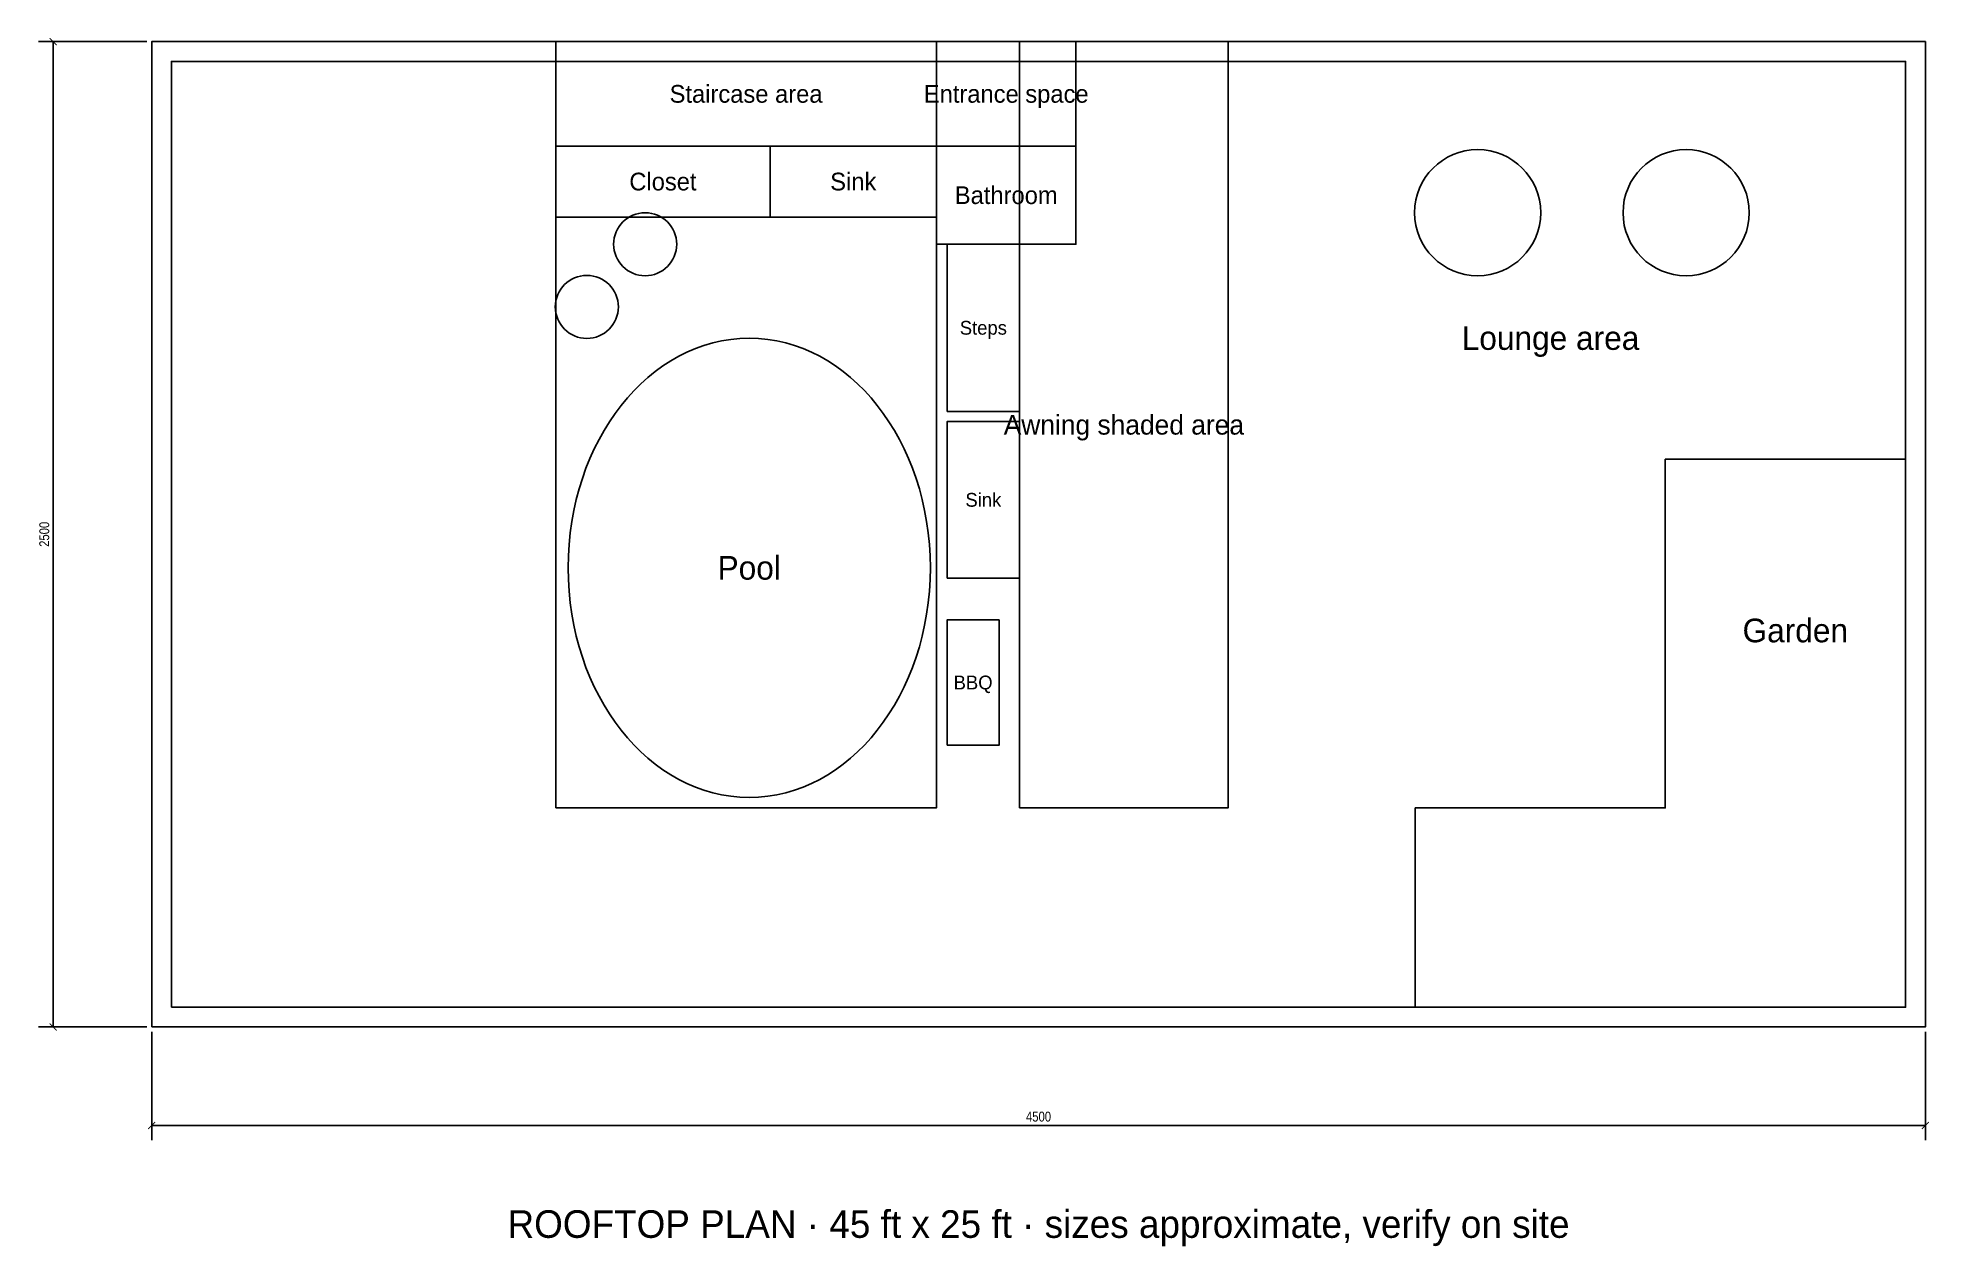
# Model space of a CAD drawing. Header units: feet. Extents: x -2.9 to 45.1, y -5.6 to 25.1.
import ezdxf
from ezdxf.enums import TextEntityAlignment as Align

# ---------------------------------------------------------------- set-up
doc = ezdxf.new("R2010")
doc.units = ezdxf.units.FT
for name, color, linetype in [('AWNING', 30, 'Continuous'), ('DIMS', 2, 'Continuous'), ('GARDEN', 3, 'Continuous'), ('LOUNGE', 8, 'Continuous'), ('PARAPET', 7, 'Continuous'), ('POOL', 5, 'Continuous'), ('ROOMS', 1, 'Continuous'), ('SERVICE', 3, 'Continuous'), ('TEXT', 7, 'Continuous')]:
    doc.layers.add(name, color=color, linetype=linetype)
doc.styles.add('OpenSansCondensed-Light', font='OpenSansCondensed-Light.ttf')
doc.dimstyles.new('EZDXF', dxfattribs={"dimtxt": 0.25, "dimasz": 0.175, "dimexe": 0.375, "dimexo": 0.125, "dimgap": 0.1, "dimtad": 1, "dimlfac": 100, "dimzin": 12, "dimdsep": 46, "dimtxsty": 'OpenSansCondensed-Light', "dimblk": 'ARCHTICK', "dimcen": 2.5, "dimazin": 3, "dimtfac": 0.5, "dimtmove": 2, "dimatfit": 3})

# ---------------------------------------------------------------- blocks, each defined once
blk = doc.blocks.new('_ARCHTICK')
at = {"color": 0, "linetype": 'BYBLOCK', "const_width": 0.15}
blk.add_lwpolyline([(-0.5, -0.5), (0.5, 0.5)], dxfattribs=at)

msp = doc.modelspace()

# ---------------------------------------------------------------- linework, layer by layer
at = {"layer": 'AWNING'}
msp.add_lwpolyline([(22.02, 5.56), (27.31, 5.56), (27.31, 25), (22.02, 25)], close=True, dxfattribs=at)
at = {"layer": 'GARDEN'}
msp.add_lwpolyline([(38.4, 14.41), (44.5, 14.41), (44.5, 0.5), (32.06, 0.5), (32.06, 5.56), (38.4, 5.56)], close=True, dxfattribs=at)
at = {"layer": 'LOUNGE'}
for centre in [(33.64, 20.66), (38.93, 20.66)]:
    msp.add_circle(centre, 1.6, dxfattribs=at)
at = {"layer": 'PARAPET'}
for points in [[(0, 0), (45, 0), (45, 25), (0, 25)], [(0.5, 0.5), (44.5, 0.5), (44.5, 24.5), (0.5, 24.5)]]:
    msp.add_lwpolyline(points, close=True, dxfattribs=at)
at = {"layer": 'POOL'}
msp.add_lwpolyline([(10.25, 5.56), (19.91, 5.56), (19.91, 20.55), (10.25, 20.55)], close=True, dxfattribs=at)
for centre in [(12.52, 19.86), (11.04, 18.27)]:
    msp.add_circle(centre, 0.8, dxfattribs=at)
msp.add_ellipse((15.16, 11.65), major_axis=(0, 5.82627), ratio=0.78868118, dxfattribs=at)
at = {"layer": 'ROOMS'}
for points in [[(10.25, 22.35), (19.91, 22.35), (19.91, 25), (10.25, 25)], [(19.91, 22.35), (23.45, 22.35), (23.45, 25), (19.91, 25)], [(10.25, 20.55), (15.69, 20.55), (15.69, 22.35), (10.25, 22.35)], [(19.91, 19.86), (23.45, 19.86), (23.45, 22.35), (19.91, 22.35)]]:
    msp.add_lwpolyline(points, close=True, dxfattribs=at)
at = {"layer": 'SERVICE'}
for points in [[(15.69, 20.55), (19.91, 20.55), (19.91, 22.35), (15.69, 22.35)], [(20.18, 15.62), (22.02, 15.62), (22.02, 19.86), (20.18, 19.86)], [(20.18, 11.39), (22.02, 11.39), (22.02, 15.36), (20.18, 15.36)], [(20.18, 7.15), (21.5, 7.15), (21.5, 10.33), (20.18, 10.33)]]:
    msp.add_lwpolyline(points, close=True, dxfattribs=at)

# ---------------------------------------------------------------- texts
at = {"layer": 'TEXT'}
for s, height, p in [('Staircase area', 0.45, (15.08, 23.675)), ('Entrance space', 0.45, (21.68, 23.675)), ('Closet', 0.45, (12.97, 21.45)), ('Sink', 0.45, (17.8, 21.45)), ('Bathroom', 0.45, (21.68, 21.105)), ('Steps', 0.35, (21.1, 17.74)), ('Lounge area', 0.6, (35.49, 17.48)), ('Awning shaded area', 0.5, (24.665, 15.28)), ('Sink', 0.35, (21.1, 13.375)), ('Pool', 0.6, (15.16, 11.65)), ('Garden', 0.6, (41.7, 10.06)), ('BBQ', 0.35, (20.84, 8.74)), ('ROOFTOP PLAN · 45 ft x 25 ft · sizes approximate, verify on site', 0.7, (22.5, -5))]:
    msp.add_text(s, height=height, dxfattribs=at).set_placement(p, align=Align.MIDDLE_CENTER)

# ---------------------------------------------------------------- dimensions: what is measured, and where the dimension line sits
at = {"layer": 'DIMS'}
msp.add_linear_dim(base=(-2.5, 0), p1=(0, 0), p2=(0, 25), angle=90, dimstyle='EZDXF', dxfattribs=at).render()
msp.add_linear_dim(base=(0, -2.5), p1=(0, 0), p2=(45, 0), dimstyle='EZDXF', dxfattribs=at).render()

doc.saveas('drawing.dxf')
